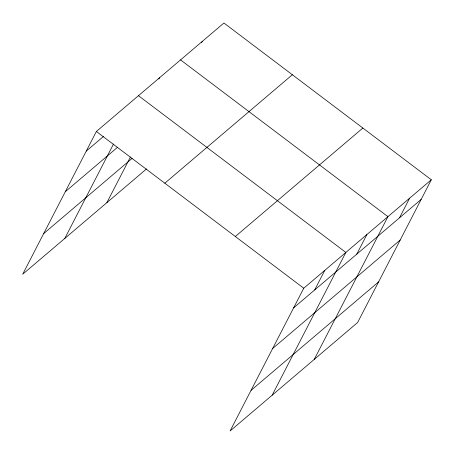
<?xml version="1.0" encoding="UTF-8"?>
<svg xmlns="http://www.w3.org/2000/svg" width="454" height="454" viewBox="0 0 454 454"><rect width="100%" height="100%" fill="white"/><g stroke="black" fill="none" stroke-linecap="round" stroke-linejoin="round"><path stroke-width="0.68" d="M431.3 179.767L303.76 288.233L230.082 430.988L357.621 322.522L431.3 179.767L223.918 23.012L96.379 131.478L22.7 274.233L146.534 168.916M64.786 238.441L113.5 144.054M158.877 79.013L159.513 77.787M106.877 202.643L130.429 157.01M201.604 42.676L202.234 41.45M314.684 289.947L324.809 270.334M272.167 395.19L345.852 252.441L138.47 95.686M356.77 254.155L366.894 234.542M314.259 359.398L387.937 216.643L180.556 59.894M399.497 217.818L409.621 198.205M86.26 151.091L103.523 136.41M65.285 191.73L117.626 147.215M43.675 233.594L132.08 158.412M164.819 183.206L292.353 74.74M235.325 236.506L362.865 128.039M293.642 307.846L421.176 199.38M272.667 348.485L400.201 240.018M251.056 390.349L378.596 281.883M96.379 131.478L303.76 288.233"/></g></svg>
